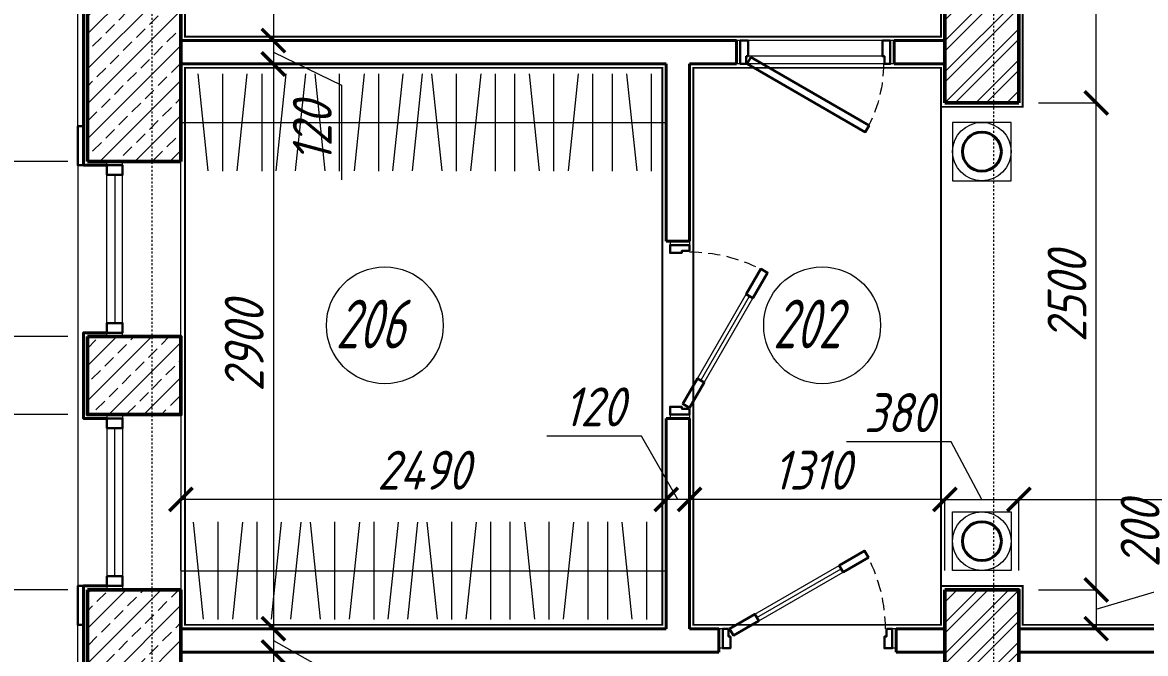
# Model space of a CAD drawing. Header units: millimetres. Extents: x 54 to 1314, y 20 to 614.
# Drawn here: x 570.9 to 628.5, y 493.6 to 526 of the extents above; entities that cross this region are included whole.
import ezdxf

# ---------------------------------------------------------------- set-up
doc = ezdxf.new("R2010")
doc.units = ezdxf.units.MM
doc.linetypes.add('CENTER2', pattern=[1.125, 0.75, -0.125, 0.125, -0.125])
doc.linetypes.add('невидимая', pattern=[9.525, 6.35, -3.175])
for name, color, linetype, lineweight in [('A_ДВЕРИ', 106, 'Continuous', 30), ('A_ОКНА', 4, 'Continuous', 13), ('A_ПЕРЕГОР', 213, 'Continuous', 40), ('A_РАЗМ.ОСНОВНЫЕ', 4, 'Continuous', 13), ('A_ТЕХНОЛОГ', 36, 'Continuous', 9), ('А_КИРПИЧ ОБЛИЦ.', 250, 'Continuous', 30), ('А_МАРК.ПОМЕЩЕНИЙ', 173, 'Continuous', 20), ('А_МЕБЕЛЬ', 36, 'Continuous', 9), ('А_ОК.ПЕРЕПЛЕТ', 4, 'Continuous', 30), ('А_ПЕРВЫЙ ПЛАН', 102, 'Continuous', 15), ('А_СТЕНЫ ГАЗОБЕТОН', 5, 'Continuous', 50), ('А_СТЕНЫ КИРПИЧ', 5, 'Continuous', 50), ('А_ШТУКАТУРКА ФАСАД', 7, 'Continuous', 15), ('ОСИ', 40, 'CENTER2', 18)]:
    doc.layers.add(name, color=color, linetype=linetype, lineweight=lineweight)
doc.styles.add('ROMANS', font='romans.shx', dxfattribs={"width": 0.8, "oblique": 15})
doc.styles.add('SPDS', font='romans.shx', dxfattribs={"width": 0.85, "oblique": 15})
doc.dimstyles.new('100', dxfattribs={"dimtxt": 2, "dimasz": 1.2, "dimexe": 0, "dimexo": 1, "dimgap": 0.5, "dimtad": 1, "dimdec": 0, "dimlfac": 100, "dimdsep": 46, "dimtxsty": 'ROMANS', "dimblk1": 'ARCHTICK', "dimblk2": 'ARCHTICK', "dimsah": 1, "dimcen": 2, "dimclrd": 256, "dimclre": 256, "dimclrt": 256, "dimadec": 0, "dimazin": 2, "dimtfac": 1, "dimtdec": 0, "dimtmove": 1, "dimatfit": 3, "dimfxl": 1, "dimtvp": 1.5, "dimtolj": 1, "dimtzin": 0, "dimlwd": -1, "dimlwe": -1, "dimarcsym": 0})
pattern_1 = [(45, (289238.3103, -36474.056), (-0.898025612, 0.898025612), []), (45, (289239.2083, -36474.056), (-0.898025612, 0.898025612), [0.635, -0.3175])]

# ---------------------------------------------------------------- blocks, each defined once
blk = doc.blocks.new('Дверь 900х2100 СТ')
at = {"layer": 'A_ДВЕРИ', "lineweight": 9}
for p, q in [((-1.622, 5), (-1.022, 5)), ((6.878, 5), (7.478, 5)), ((-1.622, 4), (-1.122, 4)), ((6.978, 4), (7.478, 4))]:
    blk.add_line(p, q, dxfattribs=at)
at = {"layer": 'A_ДВЕРИ'}
for points in [[(-1.122, 4), (-1.122, 4.4), (-1.022, 4.4), (-1.022, 5), (-1.422, 5), (-1.422, 4), (-1.122, 4)], [(6.978, 4), (6.978, 4.4), (6.878, 4.4), (6.878, 5), (7.278, 5), (7.278, 4), (6.978, 4)], [(6.928, 4), (5.629, 3.25), (5.429, 3.596), (6.728, 4.346), (6.928, 4)], [(1.299, 0.75), (0, 0), (-0.2, 0.346), (1.099, 1.096), (1.299, 0.75)]]:
    blk.add_lwpolyline(points, dxfattribs=at)
at = {"layer": 'A_ДВЕРИ', "lineweight": 9}
for points in [[(5.429, 3.596), (1.099, 1.096)], [(5.629, 3.25), (1.299, 0.75)]]:
    blk.add_lwpolyline(points, dxfattribs=at)
at = {"layer": 'A_ДВЕРИ', "color": 4, "lineweight": 15}
blk.add_lwpolyline([(5.529, 3.423), (1.199, 0.923)], dxfattribs=at)
at = {"layer": 'A_ДВЕРИ', "linetype": 'невидимая', "lineweight": 9, "ltscale": 0.1}
blk.add_arc((6.928, 4), 8, 180, 207.13404, dxfattribs=at)
blk = doc.blocks.new('_ARCHTICK')
at = {"color": 0, "linetype": 'ByBlock', "const_width": 0.15}
blk.add_lwpolyline([(-0.5, -0.5), (0.5, 0.5)], dxfattribs=at)
blk = doc.blocks.new('*D348')
at = {"layer": 'A_РАЗМ.ОСНОВНЫЕ', "transparency": 16777216}
for p, q in [((579.025, 492.721), (579.025, 482.664)), ((579.025, 482.664), (618.225, 482.664)), ((618.225, 452.717), (618.225, 482.664))]:
    blk.add_line(p, q, dxfattribs=at)
at = {"layer": 'Defpoints', "color": 0, "transparency": 16777216}
for p in [(579.025, 493.721), (618.225, 482.664), (618.225, 451.717)]:
    blk.add_point(p, dxfattribs=at)
at = {"layer": 'A_РАЗМ.ОСНОВНЫЕ', "transparency": 16777216, "xscale": 1.2, "yscale": 1.2, "zscale": 1.2, "rotation": 180}
blk.add_blockref('_ARCHTICK', (579.025, 482.664), dxfattribs=at)
at = {"layer": 'A_РАЗМ.ОСНОВНЫЕ', "transparency": 16777216, "xscale": 1.2, "yscale": 1.2, "zscale": 1.2}
blk.add_blockref('_ARCHTICK', (618.225, 482.664), dxfattribs=at)
at = {"layer": 'A_РАЗМ.ОСНОВНЫЕ', "transparency": 16777216, "insert": (601.699, 484.164), "char_height": 2, "attachment_point": 5, "style": 'ROMANS'}
blk.add_mtext('\\A1;3920', dxfattribs=at)
blk = doc.blocks.new('*D360')
at = {"layer": 'A_РАЗМ.ОСНОВНЫЕ', "transparency": 16777216}
for p, q in [((581.025, 554.117), (583.768, 554.117)), ((583.768, 554.117), (583.768, 525.117)), ((581.025, 525.117), (583.768, 525.117))]:
    blk.add_line(p, q, dxfattribs=at)
at = {"layer": 'Defpoints', "color": 0, "transparency": 16777216}
for p in [(580.025, 554.117), (580.025, 525.117), (583.768, 525.117)]:
    blk.add_point(p, dxfattribs=at)
at = {"layer": 'A_РАЗМ.ОСНОВНЫЕ', "transparency": 16777216, "xscale": 1.2, "yscale": 1.2, "zscale": 1.2}
for p, rotation in [((583.768, 554.117), 90), ((583.768, 525.117), 270)]:
    blk.add_blockref('_ARCHTICK', p, dxfattribs=dict(at, rotation=rotation))
at = {"layer": 'A_РАЗМ.ОСНОВНЫЕ', "transparency": 16777216, "insert": (582.268, 532.838), "char_height": 2, "attachment_point": 5, "rotation": 90, "style": 'ROMANS'}
blk.add_mtext('\\A1;2900', dxfattribs=at)
blk = doc.blocks.new('*D361')
at = {"layer": 'A_РАЗМ.ОСНОВНЫЕ', "transparency": 16777216}
for p, q in [((581.025, 525.117), (583.768, 525.117)), ((583.768, 525.117), (583.768, 523.917)), ((583.768, 524.517), (587.263, 522.836)), ((581.025, 523.917), (583.768, 523.917)), ((587.263, 522.836), (587.263, 517.974))]:
    blk.add_line(p, q, dxfattribs=at)
at = {"layer": 'Defpoints', "color": 0, "transparency": 16777216}
for p in [(580.025, 525.117), (580.025, 523.917), (583.768, 523.917)]:
    blk.add_point(p, dxfattribs=at)
at = {"layer": 'A_РАЗМ.ОСНОВНЫЕ', "transparency": 16777216, "xscale": 1.2, "yscale": 1.2, "zscale": 1.2}
for p, rotation in [((583.768, 525.117), 90), ((583.768, 523.917), 270)]:
    blk.add_blockref('_ARCHTICK', p, dxfattribs=dict(at, rotation=rotation))
at = {"layer": 'A_РАЗМ.ОСНОВНЫЕ', "transparency": 16777216, "insert": (585.763, 520.405), "char_height": 2, "attachment_point": 5, "rotation": 90, "style": 'ROMANS'}
blk.add_mtext('\\A1;120', dxfattribs=at)
blk = doc.blocks.new('*D362')
at = {"layer": 'A_РАЗМ.ОСНОВНЫЕ', "transparency": 16777216}
for p, q in [((581.025, 523.917), (583.768, 523.917)), ((583.768, 523.917), (583.768, 494.921)), ((581.025, 494.921), (583.768, 494.921))]:
    blk.add_line(p, q, dxfattribs=at)
at = {"layer": 'Defpoints', "color": 0, "transparency": 16777216}
for p in [(580.025, 523.917), (580.025, 494.921), (583.768, 494.921)]:
    blk.add_point(p, dxfattribs=at)
at = {"layer": 'A_РАЗМ.ОСНОВНЫЕ', "transparency": 16777216, "xscale": 1.2, "yscale": 1.2, "zscale": 1.2}
for p, rotation in [((583.768, 523.917), 90), ((583.768, 494.921), 270)]:
    blk.add_blockref('_ARCHTICK', p, dxfattribs=dict(at, rotation=rotation))
at = {"layer": 'A_РАЗМ.ОСНОВНЫЕ', "transparency": 16777216, "insert": (582.268, 509.419), "char_height": 2, "attachment_point": 5, "rotation": 90, "style": 'ROMANS'}
blk.add_mtext('\\A1;2900', dxfattribs=at)
blk = doc.blocks.new('*D363')
at = {"layer": 'A_РАЗМ.ОСНОВНЫЕ', "transparency": 16777216}
for p, q in [((581.025, 494.921), (583.768, 494.921)), ((583.768, 494.921), (583.768, 493.721)), ((583.768, 494.321), (587.518, 492.213)), ((581.025, 493.721), (583.768, 493.721)), ((587.518, 492.213), (587.518, 487.351))]:
    blk.add_line(p, q, dxfattribs=at)
at = {"layer": 'Defpoints', "color": 0, "transparency": 16777216}
for p in [(580.025, 494.921), (580.025, 493.721), (583.768, 493.721)]:
    blk.add_point(p, dxfattribs=at)
at = {"layer": 'A_РАЗМ.ОСНОВНЫЕ', "transparency": 16777216, "xscale": 1.2, "yscale": 1.2, "zscale": 1.2}
for p, rotation in [((583.768, 494.921), 90), ((583.768, 493.721), 270)]:
    blk.add_blockref('_ARCHTICK', p, dxfattribs=dict(at, rotation=rotation))
at = {"layer": 'A_РАЗМ.ОСНОВНЫЕ', "transparency": 16777216, "insert": (586.018, 489.782), "char_height": 2, "attachment_point": 5, "rotation": 90, "style": 'ROMANS'}
blk.add_mtext('\\A1;120', dxfattribs=at)
blk = doc.blocks.new('*D364')
at = {"layer": 'A_РАЗМ.ОСНОВНЫЕ', "transparency": 16777216}
for p, q in [((581.025, 493.721), (583.768, 493.721)), ((583.768, 493.721), (583.768, 451.717)), ((581.025, 451.717), (583.768, 451.717))]:
    blk.add_line(p, q, dxfattribs=at)
at = {"layer": 'Defpoints', "color": 0, "transparency": 16777216}
for p in [(580.025, 493.721), (580.025, 451.717), (583.768, 451.717)]:
    blk.add_point(p, dxfattribs=at)
at = {"layer": 'A_РАЗМ.ОСНОВНЫЕ', "transparency": 16777216, "xscale": 1.2, "yscale": 1.2, "zscale": 1.2}
for p, rotation in [((583.768, 493.721), 90), ((583.768, 451.717), 270)]:
    blk.add_blockref('_ARCHTICK', p, dxfattribs=dict(at, rotation=rotation))
at = {"layer": 'A_РАЗМ.ОСНОВНЫЕ', "transparency": 16777216, "insert": (582.268, 472.719), "char_height": 2, "attachment_point": 5, "rotation": 90, "style": 'ROMANS'}
blk.add_mtext('\\A1;4200', dxfattribs=at)
blk = doc.blocks.new('*D365')
at = {"layer": 'A_РАЗМ.ОСНОВНЫЕ', "transparency": 16777216}
for p, q in [((605.125, 495.921), (605.125, 501.56)), ((618.225, 501.56), (605.125, 501.56)), ((618.225, 497.917), (618.225, 501.56))]:
    blk.add_line(p, q, dxfattribs=at)
at = {"layer": 'Defpoints', "color": 0, "transparency": 16777216}
for p in [(605.125, 501.56), (618.225, 496.917), (605.125, 494.921)]:
    blk.add_point(p, dxfattribs=at)
at = {"layer": 'A_РАЗМ.ОСНОВНЫЕ', "transparency": 16777216, "xscale": 1.2, "yscale": 1.2, "zscale": 1.2, "rotation": 180}
blk.add_blockref('_ARCHTICK', (605.125, 501.56), dxfattribs=at)
at = {"layer": 'A_РАЗМ.ОСНОВНЫЕ', "transparency": 16777216, "xscale": 1.2, "yscale": 1.2, "zscale": 1.2}
blk.add_blockref('_ARCHTICK', (618.225, 501.56), dxfattribs=at)
at = {"layer": 'A_РАЗМ.ОСНОВНЫЕ', "transparency": 16777216, "insert": (611.404, 503.06), "char_height": 2, "attachment_point": 5, "style": 'ROMANS'}
blk.add_mtext('\\A1;1310', dxfattribs=at)
blk = doc.blocks.new('*D366')
at = {"layer": 'A_РАЗМ.ОСНОВНЫЕ', "transparency": 16777216}
for p, q in [((602.665, 504.81), (597.802, 504.81)), ((604.525, 501.56), (602.665, 504.81)), ((603.925, 495.721), (603.925, 501.56)), ((605.125, 501.56), (603.925, 501.56)), ((605.125, 495.721), (605.125, 501.56))]:
    blk.add_line(p, q, dxfattribs=at)
at = {"layer": 'Defpoints', "color": 0, "transparency": 16777216}
for p in [(603.925, 501.56), (603.925, 494.721), (605.125, 494.721)]:
    blk.add_point(p, dxfattribs=at)
at = {"layer": 'A_РАЗМ.ОСНОВНЫЕ', "transparency": 16777216, "xscale": 1.2, "yscale": 1.2, "zscale": 1.2, "rotation": 180}
blk.add_blockref('_ARCHTICK', (603.925, 501.56), dxfattribs=at)
at = {"layer": 'A_РАЗМ.ОСНОВНЫЕ', "transparency": 16777216, "xscale": 1.2, "yscale": 1.2, "zscale": 1.2}
blk.add_blockref('_ARCHTICK', (605.125, 501.56), dxfattribs=at)
at = {"layer": 'A_РАЗМ.ОСНОВНЫЕ', "transparency": 16777216, "insert": (600.234, 506.31), "char_height": 2, "attachment_point": 5, "style": 'ROMANS'}
blk.add_mtext('\\A1;120', dxfattribs=at)
blk = doc.blocks.new('*D367')
at = {"layer": 'A_РАЗМ.ОСНОВНЫЕ', "transparency": 16777216}
for p, q in [((579.025, 497.917), (579.025, 501.56)), ((603.925, 501.56), (579.025, 501.56)), ((603.925, 495.921), (603.925, 501.56))]:
    blk.add_line(p, q, dxfattribs=at)
at = {"layer": 'Defpoints', "color": 0, "transparency": 16777216}
for p in [(579.025, 501.56), (579.025, 496.917), (603.925, 494.921)]:
    blk.add_point(p, dxfattribs=at)
at = {"layer": 'A_РАЗМ.ОСНОВНЫЕ', "transparency": 16777216, "xscale": 1.2, "yscale": 1.2, "zscale": 1.2, "rotation": 180}
blk.add_blockref('_ARCHTICK', (579.025, 501.56), dxfattribs=at)
at = {"layer": 'A_РАЗМ.ОСНОВНЫЕ', "transparency": 16777216, "xscale": 1.2, "yscale": 1.2, "zscale": 1.2}
blk.add_blockref('_ARCHTICK', (603.925, 501.56), dxfattribs=at)
at = {"layer": 'A_РАЗМ.ОСНОВНЫЕ', "transparency": 16777216, "insert": (591.475, 503.06), "char_height": 2, "attachment_point": 5, "style": 'ROMANS'}
blk.add_mtext('\\A1;2490', dxfattribs=at)
blk = doc.blocks.new('*D368')
at = {"layer": 'A_РАЗМ.ОСНОВНЫЕ', "transparency": 16777216}
for p, q in [((618.55, 504.513), (613.18, 504.513)), ((620.125, 501.56), (618.55, 504.513)), ((618.225, 497.917), (618.225, 501.56)), ((618.225, 501.56), (622.025, 501.56)), ((622.025, 497.917), (622.025, 501.56))]:
    blk.add_line(p, q, dxfattribs=at)
at = {"layer": 'Defpoints', "color": 0, "transparency": 16777216}
for p in [(622.025, 501.56), (618.225, 496.917), (622.025, 496.917)]:
    blk.add_point(p, dxfattribs=at)
at = {"layer": 'A_РАЗМ.ОСНОВНЫЕ', "transparency": 16777216, "xscale": 1.2, "yscale": 1.2, "zscale": 1.2, "rotation": 180}
blk.add_blockref('_ARCHTICK', (618.225, 501.56), dxfattribs=at)
at = {"layer": 'A_РАЗМ.ОСНОВНЫЕ', "transparency": 16777216, "xscale": 1.2, "yscale": 1.2, "zscale": 1.2}
blk.add_blockref('_ARCHTICK', (622.025, 501.56), dxfattribs=at)
at = {"layer": 'A_РАЗМ.ОСНОВНЫЕ', "transparency": 16777216, "insert": (615.865, 506.013), "char_height": 2, "attachment_point": 5, "style": 'ROMANS'}
blk.add_mtext('\\A1;380', dxfattribs=at)
blk = doc.blocks.new('*D369')
at = {"layer": 'A_РАЗМ.ОСНОВНЫЕ', "transparency": 16777216}
for p, q in [((640.425, 513.417), (640.425, 501.56)), ((622.025, 497.917), (622.025, 501.56)), ((622.025, 501.56), (640.425, 501.56))]:
    blk.add_line(p, q, dxfattribs=at)
at = {"layer": 'Defpoints', "color": 0, "transparency": 16777216}
for p in [(640.425, 514.417), (640.425, 501.56), (622.025, 496.917)]:
    blk.add_point(p, dxfattribs=at)
at = {"layer": 'A_РАЗМ.ОСНОВНЫЕ', "transparency": 16777216, "xscale": 1.2, "yscale": 1.2, "zscale": 1.2, "rotation": 180}
blk.add_blockref('_ARCHTICK', (622.025, 501.56), dxfattribs=at)
at = {"layer": 'A_РАЗМ.ОСНОВНЫЕ', "transparency": 16777216, "xscale": 1.2, "yscale": 1.2, "zscale": 1.2}
blk.add_blockref('_ARCHTICK', (640.425, 501.56), dxfattribs=at)
at = {"layer": 'A_РАЗМ.ОСНОВНЫЕ', "transparency": 16777216, "insert": (636.392, 503.06), "char_height": 2, "attachment_point": 5, "style": 'ROMANS'}
blk.add_mtext('\\A1;1840', dxfattribs=at)
blk = doc.blocks.new('Дверь 800')
at = {"layer": 'A_ДВЕРИ', "lineweight": 9}
for p, q in [((-0.55, 1.2), (7.55, 1.2)), ((-0.55, 0), (7.55, 0)), ((-0.05, 0.4), (7.05, 0.4))]:
    blk.add_line(p, q, dxfattribs=at)
at = {"layer": 'A_ДВЕРИ'}
blk.add_lwpolyline([(-0.05, 0), (-0.05, 0.4), (0.05, 0.4), (0.05, 1.2), (-0.35, 1.2), (-0.35, 0), (-0.05, 0)], dxfattribs=at)
for points in [[(7.05, 0.4), (6.95, 0.4), (6.95, 1.2), (7.35, 1.2), (7.35, 0), (7.05, 0)], [(7, 0), (0.938, -3.5), (0.738, -3.154), (6.8, 0.346)]]:
    blk.add_lwpolyline(points, close=True, dxfattribs=at)
at = {"layer": 'A_ДВЕРИ', "linetype": 'невидимая', "lineweight": 9, "ltscale": 0.1}
blk.add_arc((7, 0), 7, 179.99998, 206.72419, dxfattribs=at)
blk = doc.blocks.new('*D391')
at = {"layer": 'A_РАЗМ.ОСНОВНЫЕ', "transparency": 16777216}
for p, q in [((623.025, 521.917), (625.994, 521.917)), ((625.994, 496.917), (625.994, 521.917)), ((623.025, 496.917), (625.994, 496.917))]:
    blk.add_line(p, q, dxfattribs=at)
at = {"layer": 'Defpoints', "color": 0, "transparency": 16777216}
for p in [(622.025, 521.917), (625.994, 521.917), (622.025, 496.917)]:
    blk.add_point(p, dxfattribs=at)
at = {"layer": 'A_РАЗМ.ОСНОВНЫЕ', "transparency": 16777216, "xscale": 1.2, "yscale": 1.2, "zscale": 1.2}
for p, rotation in [((625.994, 521.917), 90), ((625.994, 496.917), 270)]:
    blk.add_blockref('_ARCHTICK', p, dxfattribs=dict(at, rotation=rotation))
at = {"layer": 'A_РАЗМ.ОСНОВНЫЕ', "transparency": 16777216, "insert": (624.494, 511.952), "char_height": 2, "attachment_point": 5, "rotation": 90, "style": 'ROMANS'}
blk.add_mtext('\\A1;2500', dxfattribs=at)
blk = doc.blocks.new('*D392')
at = {"layer": 'A_РАЗМ.ОСНОВНЫЕ', "transparency": 16777216}
for p, q in [((623.194, 538.917), (625.994, 538.917)), ((625.994, 521.917), (625.994, 538.917)), ((623.025, 521.917), (625.994, 521.917))]:
    blk.add_line(p, q, dxfattribs=at)
at = {"layer": 'Defpoints', "color": 0, "transparency": 16777216}
for p in [(622.194, 538.917), (625.994, 538.917), (622.025, 521.917)]:
    blk.add_point(p, dxfattribs=at)
at = {"layer": 'A_РАЗМ.ОСНОВНЫЕ', "transparency": 16777216, "xscale": 1.2, "yscale": 1.2, "zscale": 1.2}
for p, rotation in [((625.994, 538.917), 90), ((625.994, 521.917), 270)]:
    blk.add_blockref('_ARCHTICK', p, dxfattribs=dict(at, rotation=rotation))
at = {"layer": 'A_РАЗМ.ОСНОВНЫЕ', "transparency": 16777216, "insert": (624.494, 530.417), "char_height": 2, "attachment_point": 5, "rotation": 90, "style": 'ROMANS'}
blk.add_mtext('\\A1;1700', dxfattribs=at)
blk = doc.blocks.new('*D393')
at = {"layer": 'A_РАЗМ.ОСНОВНЫЕ', "transparency": 16777216}
for p, q in [((629.744, 497.044), (629.744, 502.516)), ((623.025, 496.917), (625.994, 496.917)), ((625.994, 495.919), (629.744, 497.044)), ((625.994, 496.917), (625.994, 494.921)), ((623.025, 494.921), (625.994, 494.921))]:
    blk.add_line(p, q, dxfattribs=at)
at = {"layer": 'Defpoints', "color": 0, "transparency": 16777216}
for p in [(622.025, 496.917), (622.025, 494.921), (625.994, 494.921)]:
    blk.add_point(p, dxfattribs=at)
at = {"layer": 'A_РАЗМ.ОСНОВНЫЕ', "transparency": 16777216, "xscale": 1.2, "yscale": 1.2, "zscale": 1.2}
for p, rotation in [((625.994, 496.917), 90), ((625.994, 494.921), 270)]:
    blk.add_blockref('_ARCHTICK', p, dxfattribs=dict(at, rotation=rotation))
at = {"layer": 'A_РАЗМ.ОСНОВНЫЕ', "transparency": 16777216, "insert": (628.244, 499.78), "char_height": 2, "attachment_point": 5, "rotation": 90, "style": 'ROMANS'}
blk.add_mtext('\\A1;200', dxfattribs=at)
blk = doc.blocks.new('*D395')
at = {"layer": 'A_РАЗМ.ОСНОВНЫЕ', "transparency": 16777216}
for p, q in [((573.225, 496.917), (567.54, 496.917)), ((567.54, 496.917), (567.54, 451.717)), ((578.025, 451.717), (567.54, 451.717))]:
    blk.add_line(p, q, dxfattribs=at)
at = {"layer": 'Defpoints', "color": 0, "transparency": 16777216}
for p in [(574.225, 496.917), (567.54, 451.717), (579.025, 451.717)]:
    blk.add_point(p, dxfattribs=at)
at = {"layer": 'A_РАЗМ.ОСНОВНЫЕ', "transparency": 16777216, "xscale": 1.2, "yscale": 1.2, "zscale": 1.2}
for p, rotation in [((567.54, 496.917), 90), ((567.54, 451.717), 270)]:
    blk.add_blockref('_ARCHTICK', p, dxfattribs=dict(at, rotation=rotation))
at = {"layer": 'A_РАЗМ.ОСНОВНЫЕ', "transparency": 16777216, "insert": (566.04, 474.317), "char_height": 2, "attachment_point": 5, "rotation": 90, "style": 'ROMANS'}
blk.add_mtext('\\A1;4520', dxfattribs=at)
blk = doc.blocks.new('*D397')
at = {"layer": 'A_РАЗМ.ОСНОВНЫЕ', "transparency": 16777216}
for p, q in [((573.225, 505.917), (567.54, 505.917)), ((567.54, 496.917), (567.54, 505.917)), ((573.225, 496.917), (567.54, 496.917))]:
    blk.add_line(p, q, dxfattribs=at)
at = {"layer": 'Defpoints', "color": 0, "transparency": 16777216}
for p in [(567.54, 505.917), (574.225, 505.917), (574.225, 496.917)]:
    blk.add_point(p, dxfattribs=at)
at = {"layer": 'A_РАЗМ.ОСНОВНЫЕ', "transparency": 16777216, "xscale": 1.2, "yscale": 1.2, "zscale": 1.2}
for p, rotation in [((567.54, 505.917), 90), ((567.54, 496.917), 270)]:
    blk.add_blockref('_ARCHTICK', p, dxfattribs=dict(at, rotation=rotation))
at = {"layer": 'A_РАЗМ.ОСНОВНЫЕ', "transparency": 16777216, "insert": (566.04, 501.417), "char_height": 2, "attachment_point": 5, "rotation": 90, "style": 'ROMANS'}
blk.add_mtext('\\A1;900', dxfattribs=at)
blk = doc.blocks.new('*D398')
at = {"layer": 'A_РАЗМ.ОСНОВНЫЕ', "transparency": 16777216}
for p, q in [((573.225, 509.917), (567.54, 509.917)), ((567.54, 505.917), (567.54, 509.917)), ((567.54, 507.917), (564.29, 505.378)), ((573.225, 505.917), (567.54, 505.917)), ((564.29, 505.378), (564.29, 500.085))]:
    blk.add_line(p, q, dxfattribs=at)
at = {"layer": 'Defpoints', "color": 0, "transparency": 16777216}
for p in [(567.54, 509.917), (574.225, 509.917), (574.225, 505.917)]:
    blk.add_point(p, dxfattribs=at)
at = {"layer": 'A_РАЗМ.ОСНОВНЫЕ', "transparency": 16777216, "xscale": 1.2, "yscale": 1.2, "zscale": 1.2}
for p, rotation in [((567.54, 509.917), 90), ((567.54, 505.917), 270)]:
    blk.add_blockref('_ARCHTICK', p, dxfattribs=dict(at, rotation=rotation))
at = {"layer": 'A_РАЗМ.ОСНОВНЫЕ', "transparency": 16777216, "insert": (562.79, 502.731), "char_height": 2, "attachment_point": 5, "rotation": 90, "style": 'ROMANS'}
blk.add_mtext('\\A1;400', dxfattribs=at)
blk = doc.blocks.new('*D399')
at = {"layer": 'A_РАЗМ.ОСНОВНЫЕ', "transparency": 16777216}
for p, q in [((573.225, 518.917), (567.54, 518.917)), ((567.54, 509.917), (567.54, 518.917)), ((573.225, 509.917), (567.54, 509.917))]:
    blk.add_line(p, q, dxfattribs=at)
at = {"layer": 'Defpoints', "color": 0, "transparency": 16777216}
for p in [(567.54, 518.917), (574.225, 518.917), (574.225, 509.917)]:
    blk.add_point(p, dxfattribs=at)
at = {"layer": 'A_РАЗМ.ОСНОВНЫЕ', "transparency": 16777216, "xscale": 1.2, "yscale": 1.2, "zscale": 1.2}
for p, rotation in [((567.54, 518.917), 90), ((567.54, 509.917), 270)]:
    blk.add_blockref('_ARCHTICK', p, dxfattribs=dict(at, rotation=rotation))
at = {"layer": 'A_РАЗМ.ОСНОВНЫЕ', "transparency": 16777216, "insert": (566.04, 514.417), "char_height": 2, "attachment_point": 5, "rotation": 90, "style": 'ROMANS'}
blk.add_mtext('\\A1;900', dxfattribs=at)
blk = doc.blocks.new('*D400')
at = {"layer": 'A_РАЗМ.ОСНОВНЫЕ', "transparency": 16777216}
for p, q in [((578.025, 554.117), (567.54, 554.117)), ((567.54, 518.917), (567.54, 554.117)), ((573.225, 518.917), (567.54, 518.917))]:
    blk.add_line(p, q, dxfattribs=at)
at = {"layer": 'Defpoints', "color": 0, "transparency": 16777216}
for p in [(567.54, 554.117), (579.025, 554.117), (574.225, 518.917)]:
    blk.add_point(p, dxfattribs=at)
at = {"layer": 'A_РАЗМ.ОСНОВНЫЕ', "transparency": 16777216, "xscale": 1.2, "yscale": 1.2, "zscale": 1.2}
for p, rotation in [((567.54, 554.117), 90), ((567.54, 518.917), 270)]:
    blk.add_blockref('_ARCHTICK', p, dxfattribs=dict(at, rotation=rotation))
at = {"layer": 'A_РАЗМ.ОСНОВНЫЕ', "transparency": 16777216, "insert": (566.04, 536.517), "char_height": 2, "attachment_point": 5, "rotation": 90, "style": 'ROMANS'}
blk.add_mtext('\\A1;3520', dxfattribs=at)

msp = doc.modelspace()

# ---------------------------------------------------------------- hatches: boundary and pattern name
at = {"layer": 'А_СТЕНЫ ГАЗОБЕТОН', "lineweight": 9, "ltscale": 100}
h = msp.add_hatch(dxfattribs=at)
h.set_pattern_fill('ANSI33', color=256, scale=0.2, style=0)
h.set_pattern_definition(pattern_1)
h.paths.add_polyline_path([(585.225, 558.917), (585.225, 554.117), (579.025, 554.117), (579.025, 518.917), (574.225, 518.917), (574.225, 558.917)])
h.paths.add_polyline_path([(594.225, 554.117), (594.225, 558.917), (598.225, 558.917), (598.225, 554.117)])
h = msp.add_hatch(dxfattribs=at)
h.set_pattern_fill('ANSI33', color=256, scale=0.2, style=0)
h.set_pattern_definition([(45, (289170.0103, -36536.056), (-0.898025612, 0.898025612), []), (45, (289170.9083, -36536.056), (-0.898025612, 0.898025612), [0.635, -0.3175])])
h.paths.add_polyline_path([(574.225, 509.917), (579.025, 509.917), (579.025, 505.917), (574.225, 505.917)])
h = msp.add_hatch(dxfattribs=at)
h.set_pattern_fill('ANSI33', color=256, scale=0.2, style=0)
h.set_pattern_definition(pattern_1)
h.paths.add_polyline_path([(579.025, 496.917), (579.025, 451.717), (586.225, 451.717), (586.225, 446.917), (574.225, 446.917), (574.225, 496.917)])
at = {"layer": 'А_СТЕНЫ КИРПИЧ', "lineweight": 9, "ltscale": 100}
h = msp.add_hatch(dxfattribs=at)
h.set_pattern_fill('ANSI32', color=256, scale=3, style=0)
h.set_pattern_definition([(45, (289189.1103, -36342.656), (-0.795495129, 0.795495129), []), (45, (289189.6406, -36342.656), (-0.795495129, 0.795495129), [])])
h.paths.add_polyline_path([(620.825, 543.717), (620.825, 542.317), (619.425, 542.317), (619.425, 543.717)], flags=16)
h.paths.add_polyline_path([(620.825, 541.117), (620.825, 539.717), (619.425, 539.717), (619.425, 541.117)], flags=16)
h.paths.add_polyline_path([(619.425, 544.917), (619.425, 546.317), (620.825, 546.317), (620.825, 544.917)], flags=16)
h.paths.add_polyline_path([(618.225, 554.117), (622.025, 554.117), (622.025, 521.917), (618.225, 521.917)])
h.paths.add_polyline_path([(619.425, 538.517), (620.825, 538.517), (620.825, 537.117), (619.425, 537.117)], flags=16)
h = msp.add_hatch(dxfattribs=at)
h.set_pattern_fill('ANSI32', color=256, scale=3, style=0)
h.set_pattern_definition([(45, (289189.1103, -36386.856), (-0.795495129, 0.795495129), []), (45, (289189.6406, -36386.856), (-0.795495129, 0.795495129), [])])
h.paths.add_polyline_path([(619.425, 478.317), (620.825, 478.317), (620.825, 475.617), (619.425, 475.617)], flags=16)
h.paths.add_polyline_path([(622.025, 470.417), (619.425, 470.417), (619.425, 474.417), (622.025, 474.417), (622.025, 496.917), (618.225, 496.917), (618.225, 451.717), (622.025, 451.717)])

# ---------------------------------------------------------------- linework, layer by layer
at = {"layer": 'A_ОКНА'}
for p, q in [((575.225, 509.917), (575.225, 518.917)), ((576.025, 509.917), (576.025, 518.917)), ((575.625, 518.217), (575.625, 510.617)), ((575.225, 505.917), (575.225, 496.917)), ((576.025, 505.917), (576.025, 496.917)), ((575.625, 497.617), (575.625, 505.217))]:
    msp.add_line(p, q, dxfattribs=at)
at = {"layer": 'A_ПЕРЕГОР'}
for p, q in [((574.025, 518.717), (574.025, 559.117)), ((607.525, 525.117), (579.025, 525.117)), ((607.525, 525.117), (607.525, 523.917)), ((618.225, 525.117), (615.625, 525.117)), ((615.625, 523.917), (615.625, 525.117)), ((603.925, 523.917), (579.025, 523.917)), ((603.925, 514.817), (603.925, 523.917)), ((607.525, 523.917), (605.125, 523.917)), ((605.125, 514.817), (605.125, 523.917)), ((618.225, 523.917), (615.625, 523.917)), ((575.225, 518.717), (574.025, 518.717)), ((603.925, 514.817), (605.125, 514.817)), ((603.925, 505.717), (605.125, 505.717)), ((603.925, 494.921), (603.925, 505.717)), ((605.125, 494.921), (605.125, 505.717)), ((574.025, 446.717), (574.025, 497.117)), ((575.225, 497.117), (574.025, 497.117)), ((579.025, 494.921), (603.925, 494.921)), ((605.125, 494.921), (606.625, 494.921)), ((606.625, 493.721), (606.625, 494.921)), ((615.725, 493.721), (615.725, 494.921)), ((615.725, 494.921), (618.225, 494.921)), ((629.825, 494.921), (622.025, 494.921)), ((579.025, 493.721), (606.625, 493.721)), ((615.725, 493.721), (618.225, 493.721)), ((629.825, 493.721), (622.025, 493.721))]:
    msp.add_line(p, q, dxfattribs=at)
msp.add_lwpolyline([(575.225, 505.717), (574.025, 505.717), (574.025, 510.117), (575.225, 510.117)], dxfattribs=at)
for centre in [(620.125, 519.417), (620.125, 499.417)]:
    msp.add_circle(centre, 1, dxfattribs=at)
at = {"layer": 'A_ТЕХНОЛОГ'}
for p, q in [((579.025, 520.917), (603.925, 520.917)), ((579.025, 497.901), (603.925, 497.901))]:
    msp.add_line(p, q, dxfattribs=at)
at = {"layer": 'Defpoints', "ltscale": 100, "const_width": 0.1}
for points in [[(579.225, 525.317), (618.025, 525.317), (618.025, 553.917), (579.225, 553.917)], [(667.225, 495.121), (622.225, 495.121), (622.225, 497.117), (618.025, 497.117), (618.025, 521.717), (622.225, 521.717), (622.225, 538.717), (640.425, 538.717), (640.425, 514.917), (667.225, 514.917), (667.225, 512.717), (671.425, 512.717), (671.425, 497.117), (667.225, 497.117)], [(603.725, 523.717), (579.225, 523.717), (579.225, 495.121), (603.725, 495.121)], [(618.025, 523.717), (605.325, 523.717), (605.325, 495.121), (618.025, 495.121)]]:
    msp.add_lwpolyline(points, close=True, dxfattribs=at)
at = {"layer": 'А_МАРК.ПОМЕЩЕНИЙ'}
for centre in [(589.486, 510.496), (611.928, 510.5)]:
    msp.add_circle(centre, 3, dxfattribs=at)
at = {"layer": 'А_МЕБЕЛЬ'}
for p, q in [((580.427, 518.428), (579.904, 523.405)), ((581.166, 518.417), (581.166, 523.417)), ((581.904, 518.428), (582.427, 523.405)), ((583.166, 523.417), (583.166, 518.417)), ((583.904, 518.428), (584.427, 523.405)), ((584.904, 518.428), (585.427, 523.405)), ((586.427, 518.428), (585.904, 523.405)), ((587.166, 518.417), (587.166, 523.417)), ((588.427, 523.405), (587.904, 518.428)), ((589.166, 523.417), (589.166, 518.417)), ((589.904, 518.428), (590.427, 523.405)), ((590.904, 518.428), (591.427, 523.405)), ((592.427, 518.428), (591.904, 523.405)), ((593.166, 518.417), (593.166, 523.417)), ((593.904, 518.428), (594.427, 523.405)), ((595.166, 518.417), (595.166, 523.417)), ((596.166, 518.417), (596.166, 523.417)), ((597.427, 518.428), (596.904, 523.405)), ((598.166, 518.417), (598.166, 523.417)), ((598.904, 518.428), (599.427, 523.405)), ((600.166, 518.417), (600.166, 523.417)), ((601.166, 518.417), (601.166, 523.417)), ((602.427, 518.428), (601.904, 523.405)), ((603.166, 518.417), (603.166, 523.417)), ((580.186, 495.412), (579.663, 500.389)), ((580.925, 495.401), (580.925, 500.401)), ((582.186, 500.389), (581.663, 495.412)), ((582.925, 500.401), (582.925, 495.401)), ((583.663, 495.412), (584.186, 500.389)), ((584.663, 495.412), (585.186, 500.389)), ((586.186, 495.412), (585.663, 500.389)), ((586.925, 495.401), (586.925, 500.401)), ((588.186, 500.389), (587.663, 495.412)), ((588.925, 500.401), (588.925, 495.401)), ((589.663, 495.412), (590.186, 500.389)), ((590.663, 495.412), (591.186, 500.389)), ((592.186, 495.412), (591.663, 500.389)), ((592.925, 495.401), (592.925, 500.401)), ((593.663, 495.412), (594.186, 500.389)), ((594.925, 495.401), (594.925, 500.401)), ((595.925, 495.401), (595.925, 500.401)), ((597.186, 495.412), (596.663, 500.389)), ((597.925, 495.401), (597.925, 500.401)), ((598.663, 495.412), (599.186, 500.389)), ((599.925, 495.401), (599.925, 500.401)), ((600.925, 495.401), (600.925, 500.401)), ((602.186, 495.412), (601.663, 500.389)), ((602.925, 495.401), (602.925, 500.401))]:
    msp.add_line(p, q, dxfattribs=at)
at = {"layer": 'А_ОК.ПЕРЕПЛЕТ'}
for points in [[(575.225, 518.717), (576.025, 518.717), (576.025, 518.217), (575.225, 518.217)], [(575.225, 510.117), (576.025, 510.117), (576.025, 510.617), (575.225, 510.617)], [(575.225, 505.717), (576.025, 505.717), (576.025, 505.217), (575.225, 505.217)], [(575.225, 497.117), (576.025, 497.117), (576.025, 497.617), (575.225, 497.617)]]:
    msp.add_lwpolyline(points, close=True, dxfattribs=at)
at = {"layer": 'А_ПЕРВЫЙ ПЛАН', "ltscale": 100}
for p, q in [((573.725, 518.717), (573.725, 497.117)), ((579.025, 509.917), (579.025, 518.917)), ((579.025, 505.917), (579.025, 496.917))]:
    msp.add_line(p, q, dxfattribs=at)
for points in [[(621.625, 520.917), (618.625, 520.917), (618.625, 517.917), (621.625, 517.917)], [(621.625, 497.917), (618.625, 497.917), (618.625, 500.917), (621.625, 500.917)]]:
    msp.add_lwpolyline(points, close=True, dxfattribs=at)
for centre in [(620.125, 519.417), (620.125, 499.417)]:
    msp.add_circle(centre, 1.5, dxfattribs=at)
at = {"layer": 'А_СТЕНЫ ГАЗОБЕТОН', "ltscale": 100}
for p, q in [((574.225, 518.917), (574.225, 558.917)), ((579.025, 554.117), (579.025, 518.917)), ((579.025, 518.917), (574.225, 518.917)), ((579.025, 518.917), (575.225, 518.917)), ((574.225, 446.917), (574.225, 496.917)), ((579.025, 496.917), (574.225, 496.917)), ((579.025, 496.917), (575.225, 496.917)), ((579.025, 496.917), (579.025, 451.717))]:
    msp.add_line(p, q, dxfattribs=at)
msp.add_lwpolyline([(574.225, 509.917), (579.025, 509.917), (579.025, 505.917), (574.225, 505.917)], close=True, dxfattribs=at)
at = {"layer": 'А_СТЕНЫ КИРПИЧ', "ltscale": 100}
for p, q in [((618.225, 521.917), (618.225, 554.117)), ((622.025, 554.117), (622.025, 521.917)), ((622.025, 521.917), (618.225, 521.917)), ((618.225, 451.717), (618.225, 496.917)), ((622.025, 496.917), (618.225, 496.917))]:
    msp.add_line(p, q, dxfattribs=at)
msp.add_lwpolyline([(618.225, 496.917), (622.025, 496.917), (622.025, 474.417), (619.425, 474.417), (619.425, 470.417), (622.025, 470.417), (622.025, 451.717), (618.225, 451.717)], dxfattribs=at)
at = {"layer": 'А_ШТУКАТУРКА ФАСАД', "color": 7}
for p, q in [((573.725, 520.717), (573.725, 559.417)), ((573.725, 446.417), (573.725, 495.117))]:
    msp.add_line(p, q, dxfattribs=at)
at = {"layer": 'А_ШТУКАТУРКА ФАСАД', "color": 7, "lineweight": 30}
for points in [[(574.025, 518.717), (574.025, 520.717), (573.725, 520.717), (573.725, 518.717)], [(574.025, 497.117), (574.025, 495.117), (573.725, 495.117), (573.725, 497.117)]]:
    msp.add_lwpolyline(points, close=True, dxfattribs=at)
at = {"layer": 'ОСИ', "ltscale": 0.01}
for p, q in [((577.525, 595.481), (577.525, 404.005)), ((620.725, 595.681), (620.725, 404.005))]:
    msp.add_line(p, q, dxfattribs=at)

# ---------------------------------------------------------------- block references
at = {"layer": 'A_РАЗМ.ОСНОВНЫЕ', "xscale": -1, "rotation": 359.9999999990127}
msp.add_blockref('Дверь 800', (615.075, 523.917), dxfattribs=at)
at = {"layer": 'А_КИРПИЧ ОБЛИЦ.', "xscale": -1, "rotation": 90}
msp.add_blockref('Дверь 900х2100 СТ', (609.125, 513.195), dxfattribs=at)
at = {"layer": 'А_КИРПИЧ ОБЛИЦ.', "rotation": 180}
msp.add_blockref('Дверь 900х2100 СТ', (614.103, 498.921), dxfattribs=at)

# ---------------------------------------------------------------- texts
at = {"layer": 'А_МАРК.ПОМЕЩЕНИЙ', "style": 'SPDS', "oblique": 15, "width": 0.65}
for s, p in [('206', (586.965, 509.314)), ('202', (609.406, 509.319))]:
    msp.add_text(s, height=2.5, dxfattribs=at).set_placement(p)

# ---------------------------------------------------------------- dimensions: what is measured, and where the dimension line sits
at = {"layer": 'A_РАЗМ.ОСНОВНЫЕ'}
for base, p1, p2, picture, middle in [((567.54, 554.117), (574.225, 518.917), (579.025, 554.117), '*D400', (566.04, 536.517)), ((625.994, 538.917), (622.025, 521.917), (622.194, 538.917), '*D392', (624.494, 530.417)), ((583.768, 494.921), (580.025, 523.917), (580.025, 494.921), '*D362', (582.268, 509.419)), ((567.54, 518.917), (574.225, 509.917), (574.225, 518.917), '*D399', (566.04, 514.417)), ((567.54, 505.917), (574.225, 496.917), (574.225, 505.917), '*D397', (566.04, 501.417)), ((625.994, 494.921), (622.025, 496.917), (622.025, 494.921), '*D393', (628.244, 497.544)), ((567.54, 451.717), (574.225, 496.917), (579.025, 451.717), '*D395', (566.04, 474.317)), ((583.768, 451.717), (580.025, 493.721), (580.025, 451.717), '*D364', (582.268, 472.719))]:
    dim = msp.add_linear_dim(base=base, p1=p1, p2=p2, angle=90, dimstyle='100', dxfattribs=at)
    dim.commit()
    dim.dimension.update_dxf_attribs({"geometry": picture, "text_midpoint": middle})
for base, p1, p2, picture, middle in [((583.768, 525.117), (580.025, 554.117), (580.025, 525.117), '*D360', (583.768, 532.838)), ((583.768, 523.917), (580.025, 525.117), (580.025, 523.917), '*D361', (587.263, 522.336)), ((625.994, 521.917), (622.025, 496.917), (622.025, 521.917), '*D391', (625.994, 511.952)), ((567.54, 509.917), (574.225, 505.917), (574.225, 509.917), '*D398', (564.29, 504.878)), ((583.768, 493.721), (580.025, 494.921), (580.025, 493.721), '*D363', (587.518, 491.713))]:
    dim = msp.add_linear_dim(base=base, p1=p1, p2=p2, angle=90, dimstyle='100', dxfattribs=at)
    dim.commit()
    dim.dimension.update_dxf_attribs({"geometry": picture, "text_midpoint": middle, "dimtype": 160})
for base, p1, p2, picture, middle in [((640.425, 501.56), (622.025, 496.917), (640.425, 514.417), '*D369', (636.392, 501.56)), ((603.925, 501.56), (605.125, 494.721), (603.925, 494.721), '*D366', (602.165, 504.81)), ((622.025, 501.56), (618.225, 496.917), (622.025, 496.917), '*D368', (618.05, 504.513)), ((605.125, 501.56), (618.225, 496.917), (605.125, 494.921), '*D365', (611.404, 501.56)), ((618.225, 482.664), (579.025, 493.721), (618.225, 451.717), '*D348', (601.699, 482.664))]:
    dim = msp.add_linear_dim(base=base, p1=p1, p2=p2, dimstyle='100', dxfattribs=at)
    dim.commit()
    dim.dimension.update_dxf_attribs({"geometry": picture, "text_midpoint": middle, "dimtype": 160})
dim = msp.add_linear_dim(base=(579.025, 501.56), p1=(603.925, 494.921), p2=(579.025, 496.917), dimstyle='100', dxfattribs=at)
dim.commit()
dim.dimension.update_dxf_attribs({"geometry": '*D367', "text_midpoint": (591.475, 503.06)})

doc.saveas('drawing.dxf')
